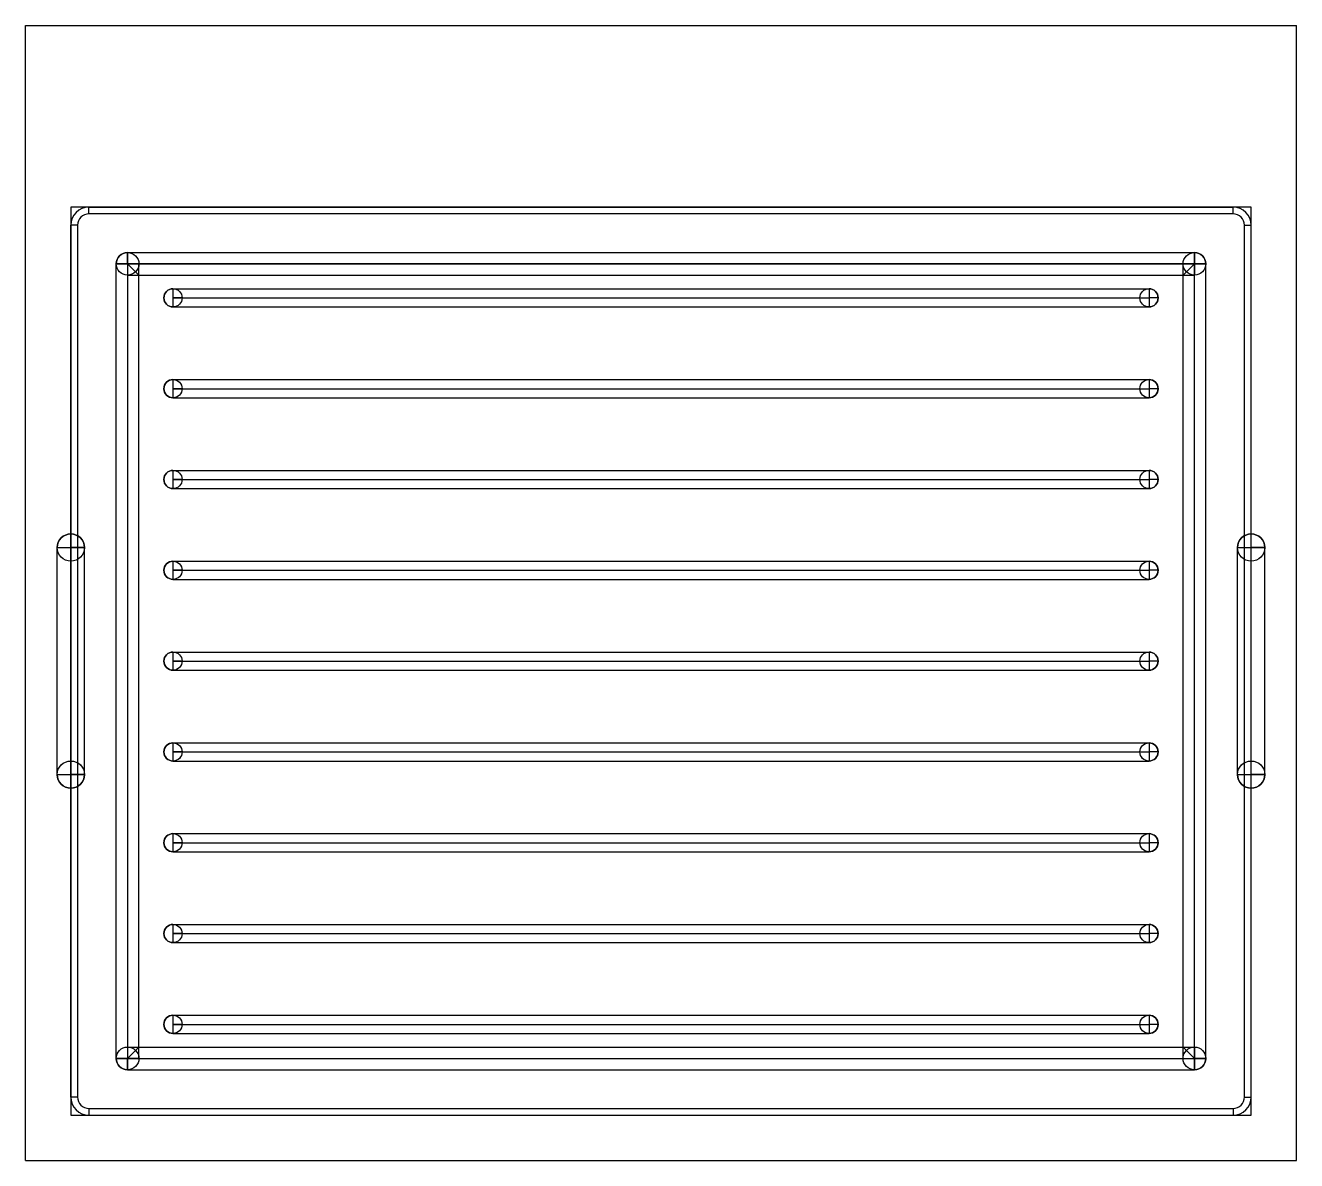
# Model space of a CAD drawing. Extents: x 0 to 560, y 0 to 500.
import ezdxf

# ---------------------------------------------------------------- set-up
doc = ezdxf.new("R2010")
doc.units = 0
doc.layers.get('0').update_dxf_attribs({"linetype": 'continuous'})

# ---------------------------------------------------------------- blocks, each defined once
blk = doc.blocks.new('SPHERE002')
at = {"color": 0}
blk.add_lwpolyline([(50, 45), (45, 45)], dxfattribs=at)
blk.add_circle((45, 45), 5, dxfattribs=at)
blk = doc.blocks.new('SPHERE')
at = {"color": 0}
blk.add_lwpolyline([(520, 45), (515, 45)], dxfattribs=at)
blk.add_circle((515, 45), 5, dxfattribs=at)
blk = doc.blocks.new('SPHERE001')
at = {"color": 0}
blk.add_lwpolyline([(520, 395), (515, 395)], dxfattribs=at)
blk.add_circle((515, 395), 5, dxfattribs=at)
blk = doc.blocks.new('SPHERE003')
at = {"color": 0}
blk.add_lwpolyline([(50, 395), (45, 395)], dxfattribs=at)
blk.add_circle((45, 395), 5, dxfattribs=at)
blk = doc.blocks.new('FUSION007')
at = {"color": 0}
for p, q in [((65, 224), (495, 224)), ((65, 216), (495, 216))]:
    blk.add_line(p, q, dxfattribs=at)
for points in [[(65, 224), (65, 220)], [(495, 224), (495, 220)], [(65, 220), (65, 216)], [(495, 220), (495, 216)], [(499, 220), (495, 220)]]:
    blk.add_lwpolyline(points, dxfattribs=at)
for centre, start, end in [((65, 220), 90, -90), ((495, 220), 0, 90), ((495, 220), -90, 0)]:
    blk.add_arc(centre, 4, start, end, dxfattribs=at)
blk = doc.blocks.new('FUSION010')
at = {"color": 0}
for p, q in [((65, 104), (495, 104)), ((65, 96), (495, 96))]:
    blk.add_line(p, q, dxfattribs=at)
for points in [[(65, 104), (65, 100)], [(495, 104), (495, 100)], [(65, 100), (65, 96)], [(495, 100), (495, 96)], [(499, 100), (495, 100)]]:
    blk.add_lwpolyline(points, dxfattribs=at)
for centre, start, end in [((65, 100), 90, -90), ((495, 100), 0, 90), ((495, 100), -90, 0)]:
    blk.add_arc(centre, 4, start, end, dxfattribs=at)
blk = doc.blocks.new('FUSION005')
at = {"color": 0}
for p, q in [((65, 304), (495, 304)), ((65, 296), (495, 296))]:
    blk.add_line(p, q, dxfattribs=at)
for points in [[(65, 304), (65, 300)], [(495, 304), (495, 300)], [(65, 300), (65, 296)], [(495, 300), (495, 296)], [(499, 300), (495, 300)]]:
    blk.add_lwpolyline(points, dxfattribs=at)
for centre, start, end in [((65, 300), 90, -90), ((495, 300), 0, 90), ((495, 300), -90, 0)]:
    blk.add_arc(centre, 4, start, end, dxfattribs=at)
blk = doc.blocks.new('FUSION012')
at = {"color": 0}
for p, q in [((65, 384), (495, 384)), ((65, 376), (495, 376)), ((65, 344), (495, 344)), ((65, 336), (495, 336)), ((65, 304), (495, 304)), ((65, 296), (495, 296)), ((65, 264), (495, 264)), ((65, 256), (495, 256)), ((65, 224), (495, 224)), ((65, 216), (495, 216)), ((65, 184), (495, 184)), ((65, 176), (495, 176)), ((65, 144), (495, 144)), ((65, 136), (495, 136)), ((65, 104), (495, 104)), ((65, 96), (495, 96)), ((65, 64), (495, 64)), ((65, 56), (495, 56))]:
    blk.add_line(p, q, dxfattribs=at)
for points in [[(65, 384), (65, 380)], [(495, 384), (495, 380)], [(65, 380), (65, 376)], [(495, 380), (495, 376)], [(499, 380), (495, 380)], [(65, 344), (65, 340)], [(495, 344), (495, 340)], [(65, 340), (65, 336)], [(495, 340), (495, 336)], [(499, 340), (495, 340)], [(65, 304), (65, 300)], [(495, 304), (495, 300)], [(65, 300), (65, 296)], [(495, 300), (495, 296)], [(499, 300), (495, 300)], [(65, 264), (65, 260)], [(495, 264), (495, 260)], [(65, 260), (65, 256)], [(495, 260), (495, 256)], [(499, 260), (495, 260)], [(65, 224), (65, 220)], [(495, 224), (495, 220)], [(65, 220), (65, 216)], [(495, 220), (495, 216)], [(499, 220), (495, 220)], [(65, 184), (65, 180)], [(65, 180), (65, 176)], [(495, 184), (495, 180)], [(495, 180), (495, 176)], [(499, 180), (495, 180)], [(65, 144), (65, 140)], [(65, 140), (65, 136)], [(495, 144), (495, 140)], [(495, 140), (495, 136)], [(499, 140), (495, 140)], [(65, 104), (65, 100)], [(495, 104), (495, 100)], [(65, 100), (65, 96)], [(495, 100), (495, 96)], [(499, 100), (495, 100)], [(65, 64), (65, 60)], [(495, 64), (495, 60)], [(65, 60), (65, 56)], [(495, 60), (495, 56)], [(499, 60), (495, 60)]]:
    blk.add_lwpolyline(points, dxfattribs=at)
for centre, start, end in [((65, 380), 90, -90), ((495, 380), 0, 90), ((495, 380), -90, 0), ((65, 340), 90, -90), ((495, 340), 0, 90), ((495, 340), -90, 0), ((65, 300), 90, -90), ((495, 300), 0, 90), ((495, 300), -90, 0), ((65, 260), 90, -90), ((495, 260), 0, 90), ((495, 260), -90, 0), ((65, 220), 90, -90), ((495, 220), 0, 90), ((495, 220), -90, 0), ((65, 180), 90, -90), ((495, 180), 0, 90), ((495, 180), -90, 0), ((65, 140), 90, -90), ((495, 140), 0, 90), ((495, 140), -90, 0), ((65, 100), 90, -90), ((495, 100), 0, 90), ((495, 100), -90, 0), ((65, 60), 90, -90), ((495, 60), 0, 90), ((495, 60), -90, 0)]:
    blk.add_arc(centre, 4, start, end, dxfattribs=at)
blk = doc.blocks.new('FUSION013')
at = {"color": 0}
for p, q in [((14, 170), (14, 270)), ((26, 170), (26, 270)), ((534, 170), (534, 270)), ((546, 170), (546, 270))]:
    blk.add_line(p, q, dxfattribs=at)
for points in [[(14, 270), (15.76, 270), (20, 270)], [(20, 270), (24.24, 270), (26, 270)], [(534, 270), (535.76, 270), (540, 270)], [(540, 270), (544.24, 270), (546, 270)], [(14, 170), (15.76, 170), (20, 170)], [(20, 170), (24.24, 170), (26, 170)], [(534, 170), (535.76, 170), (540, 170)], [(540, 170), (544.24, 170), (546, 170)]]:
    blk.add_lwpolyline(points, dxfattribs=at)
for centre, start, end in [((20, 270), 0, -180), ((540, 270), 0, -180), ((20, 170), -180, 0), ((540, 170), -180, 0)]:
    blk.add_arc(centre, 6, start, end, dxfattribs=at)
blk = doc.blocks.new('FUSION009')
at = {"color": 0}
for p, q in [((65, 144), (495, 144)), ((65, 136), (495, 136))]:
    blk.add_line(p, q, dxfattribs=at)
for points in [[(65, 144), (65, 140)], [(65, 140), (65, 136)], [(495, 144), (495, 140)], [(495, 140), (495, 136)], [(499, 140), (495, 140)]]:
    blk.add_lwpolyline(points, dxfattribs=at)
for centre, start, end in [((65, 140), 90, -90), ((495, 140), 0, 90), ((495, 140), -90, 0)]:
    blk.add_arc(centre, 4, start, end, dxfattribs=at)
blk = doc.blocks.new('FUSION001')
at = {"color": 0}
for p, q in [((534, 170), (534, 270)), ((546, 170), (546, 270))]:
    blk.add_line(p, q, dxfattribs=at)
for points in [[(534, 270), (535.76, 270), (540, 270)], [(540, 270), (544.24, 270), (546, 270)], [(534, 170), (535.76, 170), (540, 170)], [(540, 170), (544.24, 170), (546, 170)]]:
    blk.add_lwpolyline(points, dxfattribs=at)
for centre, start, end in [((540, 270), 0, -180), ((540, 170), -180, 0)]:
    blk.add_arc(centre, 6, start, end, dxfattribs=at)
blk = doc.blocks.new('FUSION')
at = {"color": 0}
for p, q in [((45, 400), (515, 400)), ((40, 45), (40, 395)), ((520, 45), (520, 395)), ((50, 50), (50, 390)), ((50, 390), (510, 390)), ((510, 50), (510, 390)), ((50, 50), (510, 50)), ((45, 40), (515, 40))]:
    blk.add_line(p, q, dxfattribs=at)
for points in [[(45, 400), (45, 398.54), (45, 395)], [(515, 400), (515, 398.54), (515, 395)], [(40, 395), (45, 395)], [(50, 390), (48.54, 391.46), (45, 395)], [(45, 395), (48.54, 391.46), (50, 390)], [(515, 395), (511.46, 391.46), (510, 390)], [(515, 395), (520, 395)], [(40, 45), (45, 45)], [(45, 45), (48.54, 48.54), (50, 50)], [(45, 45), (45, 41.46), (45, 40)], [(510, 50), (511.46, 48.54), (515, 45)], [(520, 45), (515, 45)], [(515, 45), (515, 41.46), (515, 40)]]:
    blk.add_lwpolyline(points, dxfattribs=at)
for centre, start, end in [((45, 395), 90, -180), ((515, 395), 0, 90), ((45, 45), -180, -90), ((515, 45), -90, 0)]:
    blk.add_arc(centre, 5, start, end, dxfattribs=at)
blk = doc.blocks.new('FUSION004')
at = {"color": 0}
for p, q in [((65, 344), (495, 344)), ((65, 336), (495, 336))]:
    blk.add_line(p, q, dxfattribs=at)
for points in [[(65, 344), (65, 340)], [(495, 344), (495, 340)], [(65, 340), (65, 336)], [(495, 340), (495, 336)], [(499, 340), (495, 340)]]:
    blk.add_lwpolyline(points, dxfattribs=at)
for centre, start, end in [((65, 340), 90, -90), ((495, 340), 0, 90), ((495, 340), -90, 0)]:
    blk.add_arc(centre, 4, start, end, dxfattribs=at)
blk = doc.blocks.new('FUSION008')
at = {"color": 0}
for p, q in [((65, 184), (495, 184)), ((65, 176), (495, 176))]:
    blk.add_line(p, q, dxfattribs=at)
for points in [[(65, 184), (65, 180)], [(65, 180), (65, 176)], [(495, 184), (495, 180)], [(495, 180), (495, 176)], [(499, 180), (495, 180)]]:
    blk.add_lwpolyline(points, dxfattribs=at)
for centre, start, end in [((65, 180), 90, -90), ((495, 180), 0, 90), ((495, 180), -90, 0)]:
    blk.add_arc(centre, 4, start, end, dxfattribs=at)
blk = doc.blocks.new('FUSION003')
at = {"color": 0}
for p, q in [((65, 384), (495, 384)), ((65, 376), (495, 376))]:
    blk.add_line(p, q, dxfattribs=at)
for points in [[(65, 384), (65, 380)], [(495, 384), (495, 380)], [(65, 380), (65, 376)], [(495, 380), (495, 376)], [(499, 380), (495, 380)]]:
    blk.add_lwpolyline(points, dxfattribs=at)
for centre, start, end in [((65, 380), 90, -90), ((495, 380), 0, 90), ((495, 380), -90, 0)]:
    blk.add_arc(centre, 4, start, end, dxfattribs=at)
blk = doc.blocks.new('FUSION011')
at = {"color": 0}
for p, q in [((65, 64), (495, 64)), ((65, 56), (495, 56))]:
    blk.add_line(p, q, dxfattribs=at)
for points in [[(65, 64), (65, 60)], [(495, 64), (495, 60)], [(65, 60), (65, 56)], [(495, 60), (495, 56)], [(499, 60), (495, 60)]]:
    blk.add_lwpolyline(points, dxfattribs=at)
for centre, start, end in [((65, 60), 90, -90), ((495, 60), 0, 90), ((495, 60), -90, 0)]:
    blk.add_arc(centre, 4, start, end, dxfattribs=at)
blk = doc.blocks.new('FUSION002')
at = {"color": 0}
for p, q in [((14, 170), (14, 270)), ((26, 170), (26, 270))]:
    blk.add_line(p, q, dxfattribs=at)
for points in [[(14, 270), (15.76, 270), (20, 270)], [(20, 270), (24.24, 270), (26, 270)], [(14, 170), (15.76, 170), (20, 170)], [(20, 170), (24.24, 170), (26, 170)]]:
    blk.add_lwpolyline(points, dxfattribs=at)
for centre, start, end in [((20, 270), 0, -180), ((20, 170), -180, 0)]:
    blk.add_arc(centre, 6, start, end, dxfattribs=at)
blk = doc.blocks.new('FUSION006')
at = {"color": 0}
for p, q in [((65, 264), (495, 264)), ((65, 256), (495, 256))]:
    blk.add_line(p, q, dxfattribs=at)
for points in [[(65, 264), (65, 260)], [(495, 264), (495, 260)], [(65, 260), (65, 256)], [(495, 260), (495, 256)], [(499, 260), (495, 260)]]:
    blk.add_lwpolyline(points, dxfattribs=at)
for centre, start, end in [((65, 260), 90, -90), ((495, 260), 0, 90), ((495, 260), -90, 0)]:
    blk.add_arc(centre, 4, start, end, dxfattribs=at)
blk = doc.blocks.new('CUT')
at = {"color": 0}
for p, q in [((532, 420), (28, 420)), ((532, 417), (28, 417)), ((20, 412), (20, 28)), ((23, 412), (23, 28)), ((537, 28), (537, 412)), ((540, 28), (540, 412)), ((28, 23), (532, 23)), ((28, 20), (532, 20))]:
    blk.add_line(p, q, dxfattribs=at)
for points in [[(28, 417), (28, 420)], [(532, 417), (532, 420)], [(23, 412), (20, 412)], [(537, 412), (540, 412)], [(23, 28), (20, 28)], [(537, 28), (540, 28)], [(28, 23), (28, 20)], [(532, 23), (532, 20)]]:
    blk.add_lwpolyline(points, dxfattribs=at)
for centre, radius, start, end in [((28, 412), 8, 90, -180), ((28, 412), 8, 90, -180), ((532, 412), 8, 0, 90), ((28, 412), 5, 90, -180), ((532, 412), 5, 0, 90), ((28, 28), 8, 180, -90), ((28, 28), 8, 180, -90), ((28, 28), 5, 180, -90), ((532, 28), 8, -90, 0), ((532, 28), 8, -90, 0), ((532, 28), 5, -90, 0)]:
    blk.add_arc(centre, radius, start, end, dxfattribs=at)
blk = doc.blocks.new('BOX')
at = {"layer": '3D_Object', "color": 0}
for p, q in [((0, 0), (0, 500)), ((0, 500), (560, 500)), ((560, 0), (560, 500)), ((0, 0), (560, 0))]:
    blk.add_line(p, q, dxfattribs=at)
blk = doc.blocks.new('CUT002')
at = {"layer": '3D_Object', "color": 18}
for p, q in [((532, 420), (28, 420)), ((532, 417), (28, 417)), ((20, 412), (20, 28)), ((23, 412), (23, 28)), ((537, 28), (537, 412)), ((540, 28), (540, 412)), ((45, 400), (515, 400)), ((40, 45), (40, 395)), ((45, 395), (515, 395)), ((520, 45), (520, 395)), ((50, 50), (50, 390)), ((50, 390), (510, 390)), ((510, 50), (510, 390)), ((45, 45), (515, 45)), ((50, 50), (510, 50)), ((45, 40), (515, 40)), ((28, 23), (532, 23)), ((28, 20), (532, 20))]:
    blk.add_line(p, q, dxfattribs=at)
for points in [[(28, 417), (28, 420)], [(532, 417), (532, 420)], [(23, 412), (20, 412)], [(537, 412), (540, 412)], [(45, 395), (45, 400)], [(515, 395), (515, 400)], [(45, 395), (40, 395)], [(50, 390), (48.54, 391.46), (45, 395)], [(510, 390), (511.46, 391.46), (515, 395)], [(520, 395), (515, 395)], [(45, 45), (40, 45)], [(50, 50), (48.54, 48.54), (45, 45)], [(45, 40), (45, 45)], [(515, 45), (511.46, 48.54), (510, 50)], [(515, 40), (515, 45)], [(515, 45), (520, 45)], [(23, 28), (20, 28)], [(537, 28), (540, 28)], [(28, 23), (28, 20)], [(532, 23), (532, 20)]]:
    blk.add_lwpolyline(points, dxfattribs=at)
for centre, radius, start, end in [((28, 412), 8, 90, -180), ((28, 412), 8, 90, -180), ((532, 412), 8, 0, 90), ((28, 412), 5, 90, -180), ((532, 412), 5, 0, 90), ((45, 395), 5, 90, -180), ((515, 395), 5, 0, 90), ((45, 45), 5, -180, -90), ((515, 45), 5, -90, 0), ((28, 28), 8, 180, -90), ((28, 28), 8, 180, -90), ((28, 28), 5, 180, -90), ((532, 28), 8, -90, 0), ((532, 28), 8, -90, 0), ((532, 28), 5, -90, 0)]:
    blk.add_arc(centre, radius, start, end, dxfattribs=at)
blk = doc.blocks.new('FILLET')
at = {"color": 0}
for p, q in [((532, 420), (28, 420)), ((532, 417), (28, 417)), ((20, 412), (20, 28)), ((23, 412), (23, 28)), ((537, 28), (537, 412)), ((540, 28), (540, 412)), ((28, 23), (532, 23)), ((28, 20), (532, 20))]:
    blk.add_line(p, q, dxfattribs=at)
for points in [[(28, 417), (28, 420)], [(532, 417), (532, 420)], [(23, 412), (20, 412)], [(537, 412), (540, 412)], [(23, 28), (20, 28)], [(537, 28), (540, 28)], [(28, 23), (28, 20)], [(532, 23), (532, 20)]]:
    blk.add_lwpolyline(points, dxfattribs=at)
for centre, radius, start, end in [((28, 412), 8, 90, -180), ((28, 412), 8, 90, -180), ((532, 412), 8, 0, 90), ((28, 412), 5, 90, -180), ((532, 412), 5, 0, 90), ((28, 28), 8, 180, -90), ((28, 28), 8, 180, -90), ((28, 28), 5, 180, -90), ((532, 28), 8, -90, 0), ((532, 28), 8, -90, 0), ((532, 28), 5, -90, 0)]:
    blk.add_arc(centre, radius, start, end, dxfattribs=at)
blk = doc.blocks.new('CYLINDER008')
at = {"color": 0}
for p, q in [((65, 304), (495, 304)), ((65, 296), (495, 296))]:
    blk.add_line(p, q, dxfattribs=at)
for points in [[(65, 304), (65, 300), (65, 296)], [(495, 304), (495, 300), (495, 296)]]:
    blk.add_lwpolyline(points, dxfattribs=at)
blk = doc.blocks.new('CYLINDER009')
at = {"color": 0}
for p, q in [((65, 264), (495, 264)), ((65, 256), (495, 256))]:
    blk.add_line(p, q, dxfattribs=at)
for points in [[(65, 264), (65, 260), (65, 256)], [(495, 264), (495, 260), (495, 256)]]:
    blk.add_lwpolyline(points, dxfattribs=at)
blk = doc.blocks.new('CYLINDER')
at = {"color": 0}
for p, q in [((45, 50), (515, 50)), ((45, 40), (515, 40))]:
    blk.add_line(p, q, dxfattribs=at)
for points in [[(45, 50), (45, 47.49), (45, 42.51), (45, 40)], [(515, 50), (515, 47.49), (515, 42.51), (515, 40)]]:
    blk.add_lwpolyline(points, dxfattribs=at)
blk = doc.blocks.new('CYLINDER002')
at = {"color": 0}
for p, q in [((40, 45), (40, 395)), ((50, 45), (50, 395))]:
    blk.add_line(p, q, dxfattribs=at)
for points in [[(40, 395), (42.51, 395), (47.49, 395), (50, 395)], [(40, 45), (42.51, 45), (47.49, 45), (50, 45)]]:
    blk.add_lwpolyline(points, dxfattribs=at)
blk = doc.blocks.new('CYLINDER003')
at = {"color": 0}
for p, q in [((510, 45), (510, 395)), ((520, 45), (520, 395))]:
    blk.add_line(p, q, dxfattribs=at)
for points in [[(510, 395), (512.51, 395), (517.49, 395), (520, 395)], [(510, 45), (512.51, 45), (517.49, 45), (520, 45)]]:
    blk.add_lwpolyline(points, dxfattribs=at)
blk = doc.blocks.new('CYLINDER001')
at = {"color": 0}
for p, q in [((45, 400), (515, 400)), ((45, 390), (515, 390))]:
    blk.add_line(p, q, dxfattribs=at)
for points in [[(45, 400), (45, 395), (45, 390)], [(515, 400), (515, 395), (515, 390)]]:
    blk.add_lwpolyline(points, dxfattribs=at)
blk = doc.blocks.new('CYLINDER004')
at = {"color": 0}
for p, q in [((534, 170), (534, 270)), ((546, 170), (546, 270))]:
    blk.add_line(p, q, dxfattribs=at)
for points in [[(534, 270), (537.02, 270), (542.98, 270), (546, 270)], [(534, 170), (537.02, 170), (542.98, 170), (546, 170)]]:
    blk.add_lwpolyline(points, dxfattribs=at)
blk = doc.blocks.new('CYLINDER007')
at = {"color": 0}
for p, q in [((65, 344), (495, 344)), ((65, 336), (495, 336))]:
    blk.add_line(p, q, dxfattribs=at)
for points in [[(65, 344), (65, 340), (65, 336)], [(495, 344), (495, 340), (495, 336)]]:
    blk.add_lwpolyline(points, dxfattribs=at)
blk = doc.blocks.new('CYLINDER010')
at = {"color": 0}
for p, q in [((65, 224), (495, 224)), ((65, 216), (495, 216))]:
    blk.add_line(p, q, dxfattribs=at)
for points in [[(65, 224), (65, 220), (65, 216)], [(495, 224), (495, 220), (495, 216)]]:
    blk.add_lwpolyline(points, dxfattribs=at)
blk = doc.blocks.new('CYLINDER006')
at = {"color": 0}
for p, q in [((65, 384), (495, 384)), ((65, 376), (495, 376))]:
    blk.add_line(p, q, dxfattribs=at)
for points in [[(65, 384), (65, 380), (65, 376)], [(495, 384), (495, 380), (495, 376)]]:
    blk.add_lwpolyline(points, dxfattribs=at)
blk = doc.blocks.new('CYLINDER011')
at = {"color": 0}
for p, q in [((65, 184), (495, 184)), ((65, 176), (495, 176))]:
    blk.add_line(p, q, dxfattribs=at)
for points in [[(65, 184), (65, 180), (65, 176)], [(495, 184), (495, 180), (495, 176)]]:
    blk.add_lwpolyline(points, dxfattribs=at)
blk = doc.blocks.new('CYLINDER012')
at = {"color": 0}
for p, q in [((65, 144), (495, 144)), ((65, 136), (495, 136))]:
    blk.add_line(p, q, dxfattribs=at)
for points in [[(65, 144), (65, 140), (65, 136)], [(495, 144), (495, 140), (495, 136)]]:
    blk.add_lwpolyline(points, dxfattribs=at)
blk = doc.blocks.new('CYLINDER014')
at = {"color": 0}
for p, q in [((65, 64), (495, 64)), ((65, 56), (495, 56))]:
    blk.add_line(p, q, dxfattribs=at)
for points in [[(65, 64), (65, 60), (65, 56)], [(495, 64), (495, 60), (495, 56)]]:
    blk.add_lwpolyline(points, dxfattribs=at)
blk = doc.blocks.new('CYLINDER005')
at = {"color": 0}
for p, q in [((14, 170), (14, 270)), ((26, 170), (26, 270))]:
    blk.add_line(p, q, dxfattribs=at)
for points in [[(14, 270), (17.02, 270), (22.98, 270), (26, 270)], [(14, 170), (17.02, 170), (22.98, 170), (26, 170)]]:
    blk.add_lwpolyline(points, dxfattribs=at)
blk = doc.blocks.new('CYLINDER013')
at = {"color": 0}
for p, q in [((65, 104), (495, 104)), ((65, 96), (495, 96))]:
    blk.add_line(p, q, dxfattribs=at)
for points in [[(65, 104), (65, 100), (65, 96)], [(495, 104), (495, 100), (495, 96)]]:
    blk.add_lwpolyline(points, dxfattribs=at)
blk = doc.blocks.new('EXTRUDE')
at = {"color": 0}
for p, q in [((540, 420), (20, 420)), ((20, 420), (20, 20)), ((540, 20), (540, 420)), ((20, 20), (540, 20))]:
    blk.add_line(p, q, dxfattribs=at)
blk = doc.blocks.new('SPHERE004')
at = {"color": 0}
blk.add_lwpolyline([(546, 170), (544.24, 170), (540, 170)], dxfattribs=at)
blk.add_circle((540, 170), 6, dxfattribs=at)
blk = doc.blocks.new('SPHERE006')
at = {"color": 0}
blk.add_lwpolyline([(26, 270), (24.24, 270), (20, 270)], dxfattribs=at)
blk.add_circle((20, 270), 6, dxfattribs=at)
blk = doc.blocks.new('SPHERE007')
at = {"color": 0}
blk.add_lwpolyline([(26, 170), (24.24, 170), (20, 170)], dxfattribs=at)
blk.add_circle((20, 170), 6, dxfattribs=at)
blk = doc.blocks.new('SPHERE005')
at = {"color": 0}
blk.add_lwpolyline([(546, 270), (544.24, 270), (540, 270)], dxfattribs=at)
blk.add_circle((540, 270), 6, dxfattribs=at)
blk = doc.blocks.new('SPHERE008')
at = {"color": 0}
blk.add_lwpolyline([(69, 380), (65, 380)], dxfattribs=at)
blk.add_circle((65, 380), 4, dxfattribs=at)
blk = doc.blocks.new('SPHERE009')
at = {"color": 0}
blk.add_lwpolyline([(499, 380), (495, 380)], dxfattribs=at)
blk.add_circle((495, 380), 4, dxfattribs=at)
blk = doc.blocks.new('SPHERE015')
at = {"color": 0}
blk.add_lwpolyline([(69, 140), (65, 140)], dxfattribs=at)
blk.add_circle((65, 140), 4, dxfattribs=at)
blk = doc.blocks.new('SPHERE011')
at = {"color": 0}
blk.add_lwpolyline([(69, 300), (65, 300)], dxfattribs=at)
blk.add_circle((65, 300), 4, dxfattribs=at)
blk = doc.blocks.new('SPHERE010')
at = {"color": 0}
blk.add_lwpolyline([(69, 340), (65, 340)], dxfattribs=at)
blk.add_circle((65, 340), 4, dxfattribs=at)
blk = doc.blocks.new('SPHERE014')
at = {"color": 0}
blk.add_lwpolyline([(69, 180), (65, 180)], dxfattribs=at)
blk.add_circle((65, 180), 4, dxfattribs=at)
blk = doc.blocks.new('SPHERE016')
at = {"color": 0}
blk.add_lwpolyline([(69, 100), (65, 100)], dxfattribs=at)
blk.add_circle((65, 100), 4, dxfattribs=at)
blk = doc.blocks.new('SPHERE019')
at = {"color": 0}
blk.add_lwpolyline([(499, 300), (495, 300)], dxfattribs=at)
blk.add_circle((495, 300), 4, dxfattribs=at)
blk = doc.blocks.new('SPHERE018')
at = {"color": 0}
blk.add_lwpolyline([(499, 340), (495, 340)], dxfattribs=at)
blk.add_circle((495, 340), 4, dxfattribs=at)
blk = doc.blocks.new('SPHERE020')
at = {"color": 0}
blk.add_lwpolyline([(499, 260), (495, 260)], dxfattribs=at)
blk.add_circle((495, 260), 4, dxfattribs=at)
blk = doc.blocks.new('SPHERE021')
at = {"color": 0}
blk.add_lwpolyline([(499, 220), (495, 220)], dxfattribs=at)
blk.add_circle((495, 220), 4, dxfattribs=at)
blk = doc.blocks.new('SPHERE022')
at = {"color": 0}
blk.add_lwpolyline([(499, 180), (495, 180)], dxfattribs=at)
blk.add_circle((495, 180), 4, dxfattribs=at)
blk = doc.blocks.new('SPHERE012')
at = {"color": 0}
blk.add_lwpolyline([(69, 260), (65, 260)], dxfattribs=at)
blk.add_circle((65, 260), 4, dxfattribs=at)
blk = doc.blocks.new('SPHERE013')
at = {"color": 0}
blk.add_lwpolyline([(69, 220), (65, 220)], dxfattribs=at)
blk.add_circle((65, 220), 4, dxfattribs=at)
blk = doc.blocks.new('SPHERE017')
at = {"color": 0}
blk.add_lwpolyline([(69, 60), (65, 60)], dxfattribs=at)
blk.add_circle((65, 60), 4, dxfattribs=at)
blk = doc.blocks.new('SPHERE024')
at = {"color": 0}
blk.add_lwpolyline([(499, 100), (495, 100)], dxfattribs=at)
blk.add_circle((495, 100), 4, dxfattribs=at)
blk = doc.blocks.new('SPHERE023')
at = {"color": 0}
blk.add_lwpolyline([(499, 140), (495, 140)], dxfattribs=at)
blk.add_circle((495, 140), 4, dxfattribs=at)
blk = doc.blocks.new('SPHERE025')
at = {"color": 0}
blk.add_lwpolyline([(499, 60), (495, 60)], dxfattribs=at)
blk.add_circle((495, 60), 4, dxfattribs=at)
blk = doc.blocks.new('CUT001')
at = {"color": 0}
for p, q in [((532, 420), (28, 420)), ((532, 417), (28, 417)), ((20, 412), (20, 28)), ((23, 412), (23, 28)), ((537, 28), (537, 412)), ((540, 28), (540, 412)), ((45, 400), (515, 400)), ((40, 45), (40, 395)), ((45, 395), (515, 395)), ((520, 45), (520, 395)), ((50, 50), (50, 390)), ((50, 390), (510, 390)), ((510, 50), (510, 390)), ((45, 45), (515, 45)), ((50, 50), (510, 50)), ((45, 40), (515, 40)), ((28, 23), (532, 23)), ((28, 20), (532, 20))]:
    blk.add_line(p, q, dxfattribs=at)
for points in [[(28, 417), (28, 420)], [(532, 417), (532, 420)], [(23, 412), (20, 412)], [(537, 412), (540, 412)], [(45, 395), (45, 400)], [(515, 395), (515, 400)], [(45, 395), (40, 395)], [(50, 390), (48.54, 391.46), (45, 395)], [(510, 390), (511.46, 391.46), (515, 395)], [(520, 395), (515, 395)], [(45, 45), (40, 45)], [(50, 50), (48.54, 48.54), (45, 45)], [(45, 40), (45, 45)], [(515, 45), (511.46, 48.54), (510, 50)], [(515, 40), (515, 45)], [(515, 45), (520, 45)], [(23, 28), (20, 28)], [(537, 28), (540, 28)], [(28, 23), (28, 20)], [(532, 23), (532, 20)]]:
    blk.add_lwpolyline(points, dxfattribs=at)
for centre, radius, start, end in [((28, 412), 8, 90, -180), ((28, 412), 8, 90, -180), ((532, 412), 8, 0, 90), ((28, 412), 5, 90, -180), ((532, 412), 5, 0, 90), ((45, 395), 5, 90, -180), ((515, 395), 5, 0, 90), ((45, 45), 5, -180, -90), ((515, 45), 5, -90, 0), ((28, 28), 8, 180, -90), ((28, 28), 8, 180, -90), ((28, 28), 5, 180, -90), ((532, 28), 8, -90, 0), ((532, 28), 8, -90, 0), ((532, 28), 5, -90, 0)]:
    blk.add_arc(centre, radius, start, end, dxfattribs=at)

msp = doc.modelspace()

# ---------------------------------------------------------------- linework, layer by layer
at = {"color": 0}
msp.add_lwpolyline([(20, 20), (540, 20), (540, 420), (20, 420)], close=True, dxfattribs=at)
at = {"layer": 'CutOut', "color": 0}
msp.add_lwpolyline([(20, 20), (540, 20), (540, 420), (20, 420)], close=True, dxfattribs=at)
at = {"layer": 'TopOperation', "color": 0}
msp.add_lwpolyline([(45, 45), (515, 45), (515, 395), (45, 395)], close=True, dxfattribs=at)
at = {"layer": 'VectorRoundoverCorners', "color": 0}
for points in [[(28, 420), (532, 420)], [(20, 28), (20, 412)], [(540, 28), (540, 412)], [(28, 20), (532, 20)]]:
    msp.add_lwpolyline(points, dxfattribs=at)
for centre, start, end in [((28, 412), 90, -180), ((532, 412), 0, 90), ((532, 28), -90, 0), ((28, 28), 179.9975, -90.003)]:
    msp.add_arc(centre, 8, start, end, dxfattribs=at)
at = {"layer": 'VectorRunoffRidgeCut', "color": 0}
for points in [[(65, 380), (495, 380)], [(65, 340), (495, 340)], [(65, 300), (495, 300)], [(65, 260), (495, 260)], [(65, 220), (495, 220)], [(65, 180), (495, 180)], [(65, 140), (495, 140)], [(65, 100), (495, 100)], [(65, 60), (495, 60)]]:
    msp.add_lwpolyline(points, dxfattribs=at)

# ---------------------------------------------------------------- block references
at = {"color": 0}
for name in ['CUT', 'FILLET', 'EXTRUDE', 'CUT001', 'SPHERE003', 'FUSION', 'CYLINDER001', 'SPHERE001', 'CYLINDER002', 'CYLINDER003', 'FUSION012', 'FUSION003', 'SPHERE008', 'CYLINDER006', 'SPHERE009', 'FUSION004', 'SPHERE010', 'CYLINDER007', 'SPHERE018', 'FUSION005', 'SPHERE011', 'CYLINDER008', 'SPHERE019', 'FUSION013', 'FUSION002', 'SPHERE006', 'FUSION001', 'SPHERE005', 'CYLINDER005', 'CYLINDER004', 'FUSION006', 'SPHERE012', 'CYLINDER009', 'SPHERE020', 'FUSION007', 'SPHERE013', 'CYLINDER010', 'SPHERE021', 'FUSION008', 'SPHERE014', 'CYLINDER011', 'SPHERE022', 'SPHERE007', 'SPHERE004', 'FUSION009', 'SPHERE015', 'CYLINDER012', 'SPHERE023', 'FUSION010', 'SPHERE016', 'CYLINDER013', 'SPHERE024', 'FUSION011', 'SPHERE017', 'CYLINDER014', 'SPHERE025', 'SPHERE002', 'CYLINDER', 'SPHERE']:
    msp.add_blockref(name, (0, 0), dxfattribs=at)
at = {"layer": '3D_Object', "color": 0}
msp.add_blockref('BOX', (0, 0), dxfattribs=at)
at = {"layer": '3D_Object', "color": 18}
msp.add_blockref('CUT002', (0, 0), dxfattribs=at)

doc.saveas('drawing.dxf')
